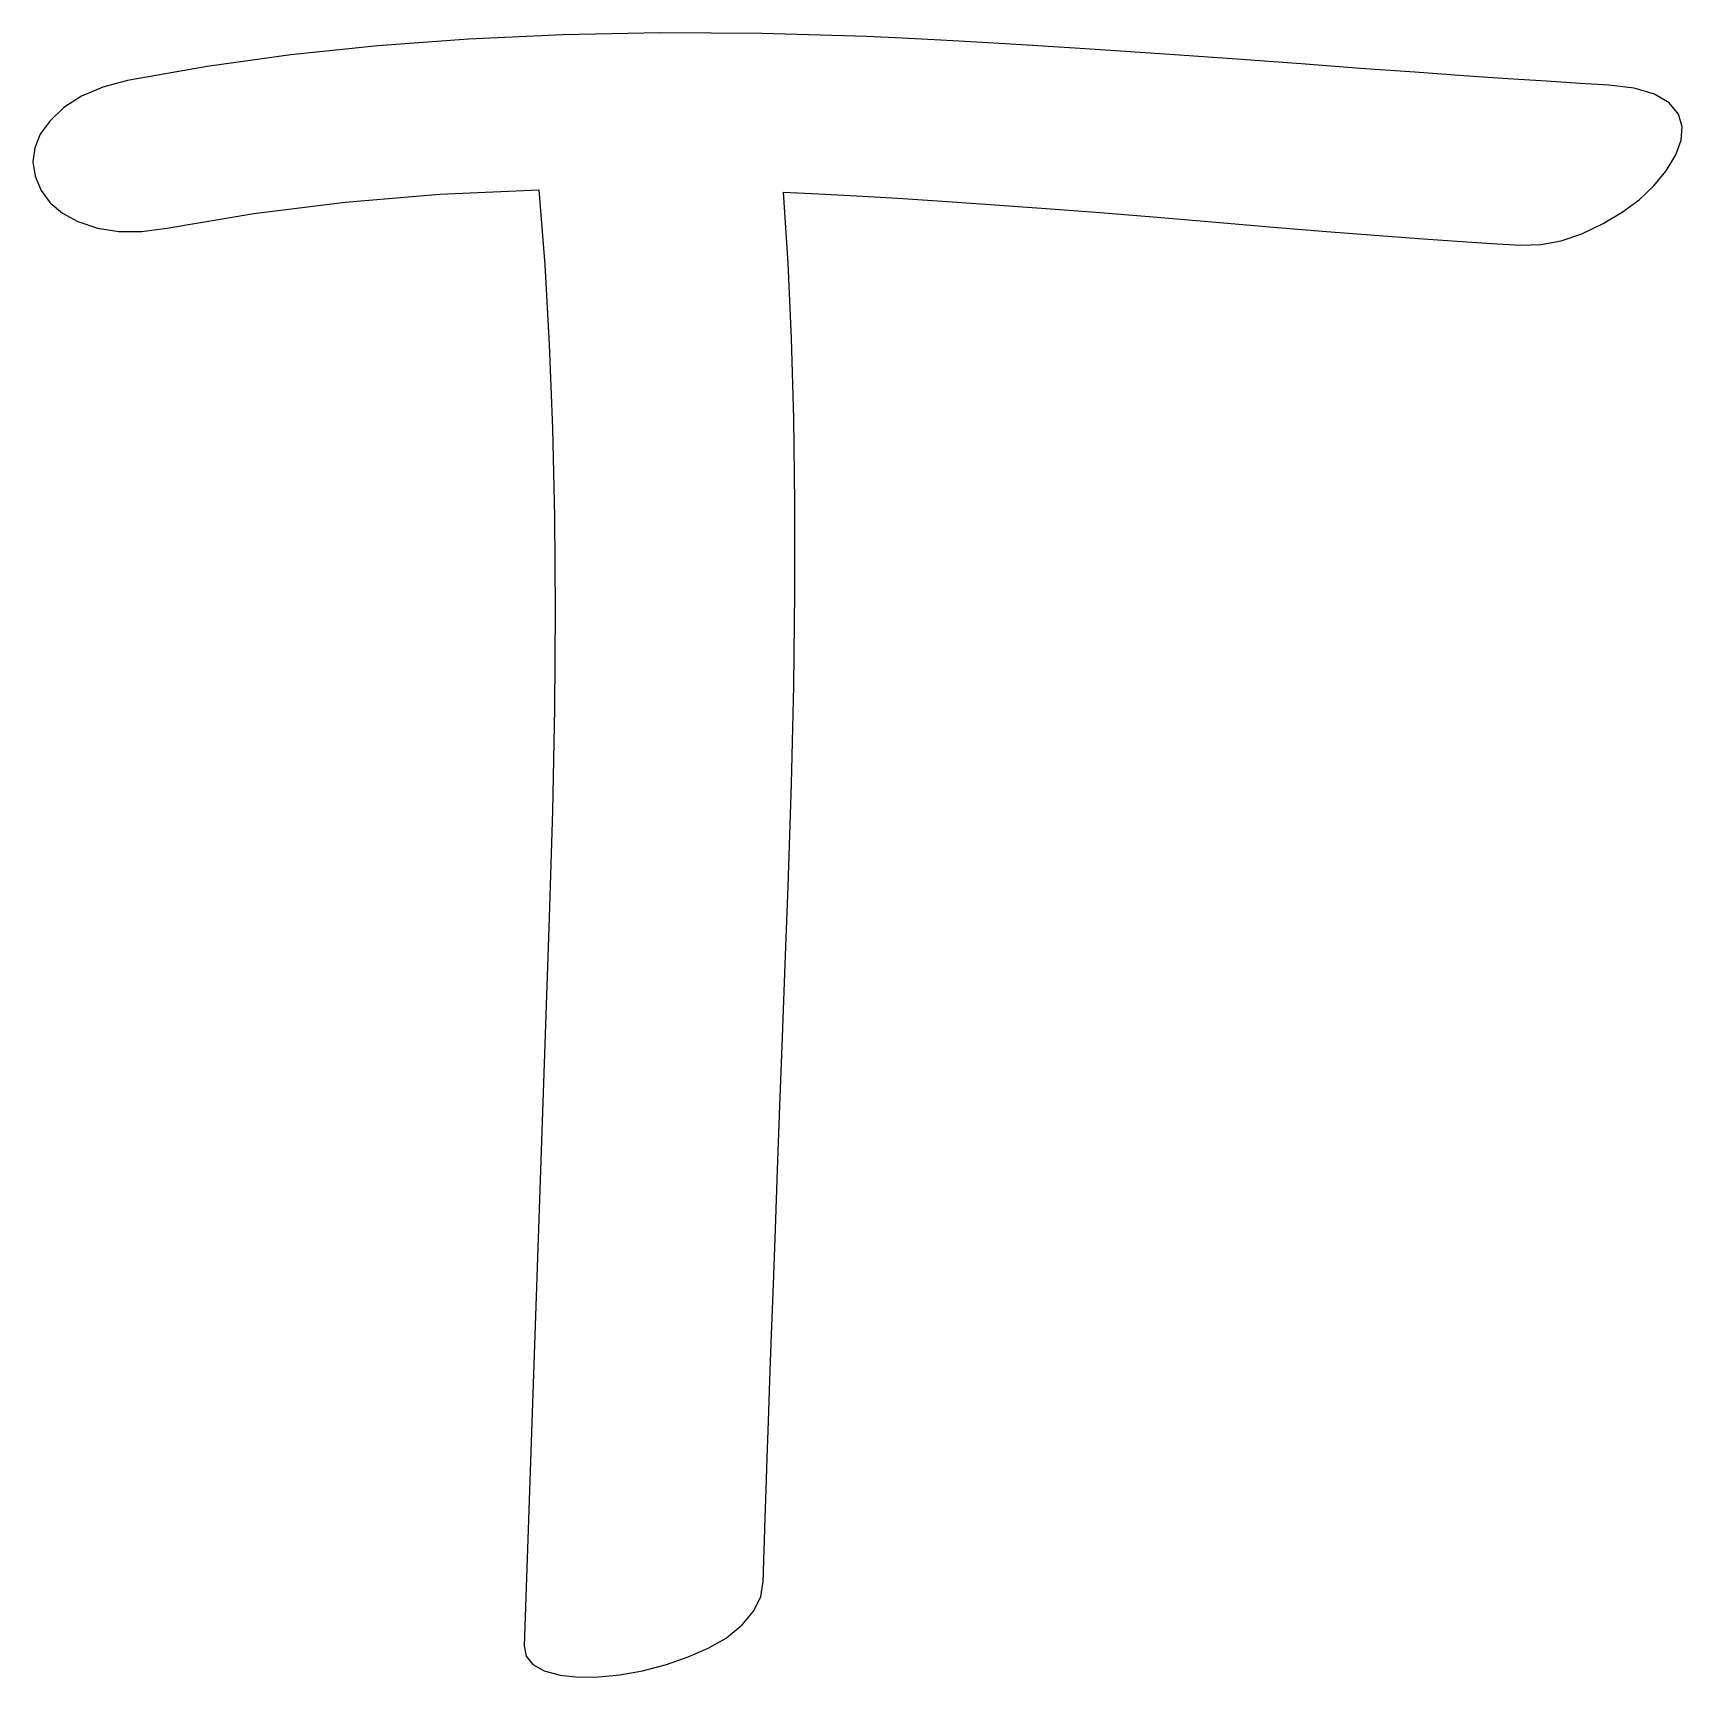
# Model space of a CAD drawing. Extents: x -1.9 to 18.4, y -0.1 to 20.1.
import ezdxf

# ---------------------------------------------------------------- set-up
doc = ezdxf.new("R2010")
doc.units = 0
doc.layers.get('0').update_dxf_attribs({"linetype": 'CONTINUOUS'})

msp = doc.modelspace()

# ---------------------------------------------------------------- linework, layer by layer
at = {"color": 0}
for p, q in [((5.78988, 20.1276), (4.58458, 20.1049)), ((7.03944, 20.1204), (5.78988, 20.1276)), ((8.33333, 20.0833), (7.03944, 20.1204)), ((2.30686, 19.9694), (1.23438, 19.8568)), ((3.42361, 20.0521), (2.30686, 19.9694)), ((4.58458, 20.1049), (3.42361, 20.0521)), ((8.76904, 20.0639), (8.33333, 20.0833)), ((9.243, 20.04), (8.76904, 20.0639)), ((9.75515, 20.0118), (9.243, 20.04)), ((10.3055, 19.9792), (9.75515, 20.0118)), ((10.894, 19.9424), (10.3055, 19.9792)), ((11.5208, 19.9011), (10.894, 19.9424)), ((0.206164, 19.7142), (-0.777778, 19.5417)), ((1.23438, 19.8568), (0.206164, 19.7142)), ((12.1857, 19.8556), (11.5208, 19.9011)), ((12.8889, 19.8056), (12.1857, 19.8556)), ((13.6836, 19.7458), (12.8889, 19.8056)), ((14.415, 19.6918), (13.6836, 19.7458)), ((-0.777778, 19.5417), (-1.08247, 19.4583)), ((15.0829, 19.6435), (14.415, 19.6918)), ((15.6875, 19.6007), (15.0829, 19.6435)), ((16.2287, 19.5636), (15.6875, 19.6007)), ((16.7067, 19.5321), (16.2287, 19.5636)), ((17.1211, 19.5062), (16.7067, 19.5321)), ((17.4722, 19.4861), (17.1211, 19.5062)), ((-1.34375, 19.3472), (-1.56164, 19.2083)), ((-1.08247, 19.4583), (-1.34375, 19.3472)), ((17.7864, 19.4479), (17.4722, 19.4861)), ((18.0347, 19.375), (17.7864, 19.4479)), ((18.2169, 19.2674), (18.0347, 19.375)), ((-1.56164, 19.2083), (-1.73611, 19.0417)), ((18.3333, 19.125), (18.2169, 19.2674)), ((18.3758, 18.9722), (18.3333, 19.125)), ((-1.73611, 19.0417), (-1.85157, 18.8794)), ((18.3646, 18.8056), (18.3758, 18.9722)), ((-1.92014, 18.7118), (-1.94185, 18.539)), ((-1.85157, 18.8794), (-1.92014, 18.7118)), ((18.2994, 18.625), (18.3646, 18.8056)), ((-1.94185, 18.539), (-1.91667, 18.3611)), ((18.1806, 18.4306), (18.2994, 18.625)), ((-1.91667, 18.3611), (-1.84207, 18.1858)), ((18.0278, 18.2439), (18.1806, 18.4306)), ((-1.84207, 18.1858), (-1.72922, 18.0347)), ((1.90278, 18.0419), (3.07292, 18.1392)), ((3.07292, 18.1392), (4.29167, 18.1944)), ((4.29167, 18.1944), (4.36344, 17.2704)), ((7.36106, 17.2917), (7.30556, 18.1667)), ((7.30556, 18.1667), (7.73525, 18.1468)), ((7.73525, 18.1468), (8.20486, 18.1215)), ((8.20486, 18.1215), (8.71442, 18.0912)), ((8.71442, 18.0912), (9.26389, 18.0556)), ((17.8472, 18.0729), (18.0278, 18.2439)), ((-1.72922, 18.0347), (-1.57818, 17.9081)), ((-1.57818, 17.9081), (-1.38889, 17.8056)), ((-0.291667, 17.7222), (0.78125, 17.9029)), ((0.78125, 17.9029), (1.90278, 18.0419)), ((9.26389, 18.0556), (9.85331, 18.0147)), ((9.85331, 18.0147), (10.4826, 17.9688)), ((10.4826, 17.9688), (11.1519, 17.9175)), ((11.1519, 17.9175), (11.8611, 17.8611)), ((17.4028, 17.7778), (17.6389, 17.9176)), ((17.6389, 17.9176), (17.8472, 18.0729)), ((-1.38889, 17.8056), (-1.14849, 17.7222)), ((-1.14849, 17.7222), (-0.885471, 17.6806)), ((-0.885471, 17.6806), (-0.599881, 17.6806)), ((-0.599881, 17.6806), (-0.291667, 17.7222)), ((11.8611, 17.8611), (12.6306, 17.795)), ((12.6306, 17.795), (13.342, 17.7353)), ((13.342, 17.7353), (13.9951, 17.6821)), ((13.9951, 17.6821), (14.5903, 17.6354)), ((17.1415, 17.6519), (17.4028, 17.7778)), ((14.5903, 17.6354), (15.1271, 17.5953)), ((15.1271, 17.5953), (15.6058, 17.5617)), ((15.6058, 17.5617), (16.0264, 17.5344)), ((16.0264, 17.5344), (16.3889, 17.5139)), ((16.3889, 17.5139), (16.6344, 17.52)), ((16.6344, 17.52), (16.8854, 17.566)), ((16.8854, 17.566), (17.1415, 17.6519)), ((4.36344, 17.2704), (4.41922, 16.29)), ((7.40272, 16.3611), (7.36106, 17.2917)), ((4.41922, 16.29), (4.45893, 15.2531)), ((7.4305, 15.375), (7.40272, 16.3611)), ((4.45893, 15.2531), (4.48258, 14.1597)), ((7.44439, 14.3333), (7.4305, 15.375)), ((7.44439, 13.2361), (7.44439, 14.3333)), ((4.48258, 14.1597), (4.49018, 13.01)), ((7.4305, 12.0833), (7.44439, 13.2361)), ((4.49018, 13.01), (4.48172, 11.8038)), ((7.40272, 10.875), (7.4305, 12.0833)), ((4.48172, 11.8038), (4.45719, 10.5412)), ((7.36111, 9.61111), (7.40272, 10.875)), ((4.45719, 10.5412), (4.41667, 9.22222)), ((7.32574, 8.65315), (7.36111, 9.61111)), ((4.41667, 9.22222), (4.11111, 0.25)), ((7.29254, 7.75151), (7.32574, 8.65315)), ((7.2615, 6.90619), (7.29254, 7.75151)), ((7.23264, 6.11719), (7.2615, 6.90619)), ((7.20594, 5.3845), (7.23264, 6.11719)), ((7.18143, 4.70811), (7.20594, 5.3845)), ((7.15907, 4.08806), (7.18143, 4.70811)), ((7.13889, 3.52431), (7.15907, 4.08806)), ((7.12088, 3.01693), (7.13889, 3.52431)), ((7.10504, 2.56581), (7.12088, 3.01693)), ((7.09136, 2.17101), (7.10504, 2.56581)), ((7.07986, 1.83251), (7.09136, 2.17101)), ((7.07053, 1.55035), (7.07986, 1.83251)), ((7.06337, 1.32449), (7.07053, 1.55035)), ((7.05838, 1.15495), (7.06337, 1.32449)), ((7.02692, 0.857639), (7.05556, 1.04167)), ((7.05556, 1.04167), (7.05838, 1.15495)), ((6.94097, 0.680556), (7.02692, 0.857639)), ((6.79775, 0.510417), (6.94097, 0.680556)), ((6.59722, 0.347222), (6.79775, 0.510417)), ((4.11111, 0.25), (4.13363, 0.123318)), ((6.13189, 0.114583), (6.37668, 0.22309)), ((6.37668, 0.22309), (6.59722, 0.347222)), ((4.13363, 0.123318), (4.21522, 0.020888)), ((4.21522, 0.020888), (4.35585, -0.057237)), ((5.56944, -0.055556), (5.86279, 0.021756)), ((5.86279, 0.021756), (6.13189, 0.114583)), ((4.35585, -0.057237), (4.55556, -0.111111)), ((4.55556, -0.111111), (4.78039, -0.133626)), ((4.78039, -0.133626), (5.02431, -0.13189)), ((5.02431, -0.13189), (5.28733, -0.105848)), ((5.28733, -0.105848), (5.56944, -0.055556))]:
    msp.add_line(p, q, dxfattribs=at)

doc.saveas('drawing.dxf')
